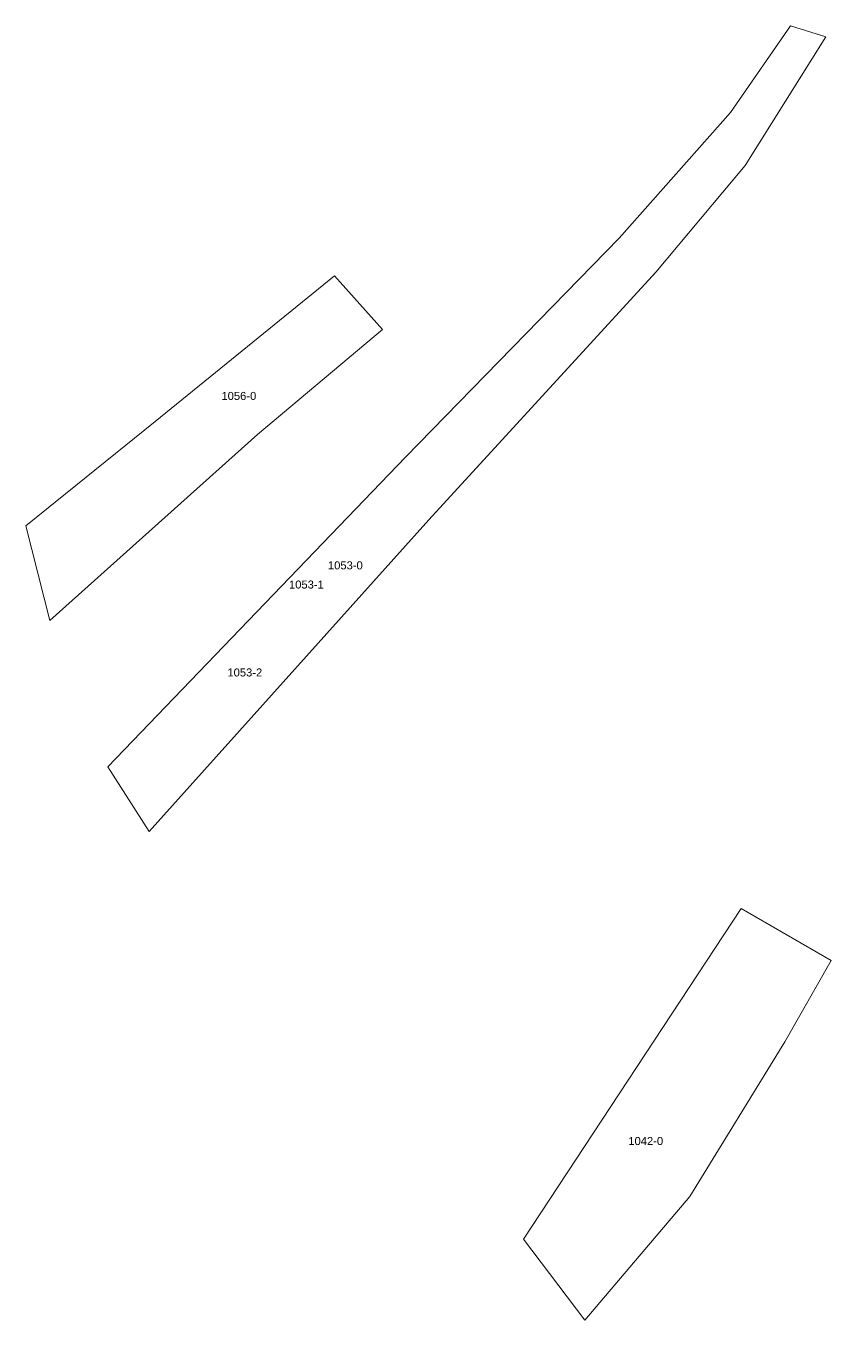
# Model space of a CAD drawing. Header units: metres. Extents: x 7510632 to 7511778, y 4687705 to 4689163.
# Drawn here: x 7511475.8 to 7511676.9, y 4688840 to 4689163.3 of the extents above; entities that cross this region are included whole.
import ezdxf

# ---------------------------------------------------------------- set-up
doc = ezdxf.new("R2010")
doc.units = ezdxf.units.M
for name, color, linetype, lineweight in [('Nr Parceles Baze', 7, 'Continuous', 0), ('Nr-Ri', 1, 'Continuous', 0), ('Parcela Baze', 7, 'Continuous', 0)]:
    doc.layers.add(name, color=color, linetype=linetype, lineweight=lineweight)
doc.styles.get("Standard").update_dxf_attribs({"font": 'arial.ttf'})

msp = doc.modelspace()

# ---------------------------------------------------------------- linework, layer by layer
at = {"layer": 'Parcela Baze', "flags": 128}
for points in [[(7511675.63, 4689160.58), (7511655.48, 4689128.42), (7511633.12, 4689101.79), (7511576.45, 4689039.92), (7511506.55, 4688962.01), (7511496.24, 4688978.21), (7511570.62, 4689055.53), (7511623.95, 4689110.31), (7511651.81, 4689141.69), (7511666.78, 4689163.32), (7511675.63, 4689160.58)], [(7511564.84, 4689087.44), (7511533.61, 4689061.2), (7511481.77, 4689014.75), (7511475.8, 4689038.39), (7511508.12, 4689064.51), (7511552.9, 4689100.85), (7511564.84, 4689087.44)], [(7511654.41, 4688942.82), (7511676.91, 4688929.8), (7511665.32, 4688909.48), (7511641.65, 4688870.83), (7511615.37, 4688839.96), (7511600.09, 4688860.15), (7511654.41, 4688942.82)]]:
    msp.add_lwpolyline(points, dxfattribs=at)

# ---------------------------------------------------------------- texts
at = {"layer": 'Nr Parceles Baze'}
for s, p in [('1056-0', (7511524.64, 4689069.86)), ('1053-0', (7511551.23, 4689027.53)), ('1042-0', (7511626.26, 4688883.71))]:
    msp.add_text(s, height=2, dxfattribs=at).set_placement(p)
at = {"layer": 'Nr-Ri'}
for s, p in [('1053-1', (7511541.51, 4689022.74)), ('1053-2', (7511526.13, 4689000.77))]:
    msp.add_text(s, height=2, dxfattribs=at).set_placement(p)

doc.saveas('drawing.dxf')
